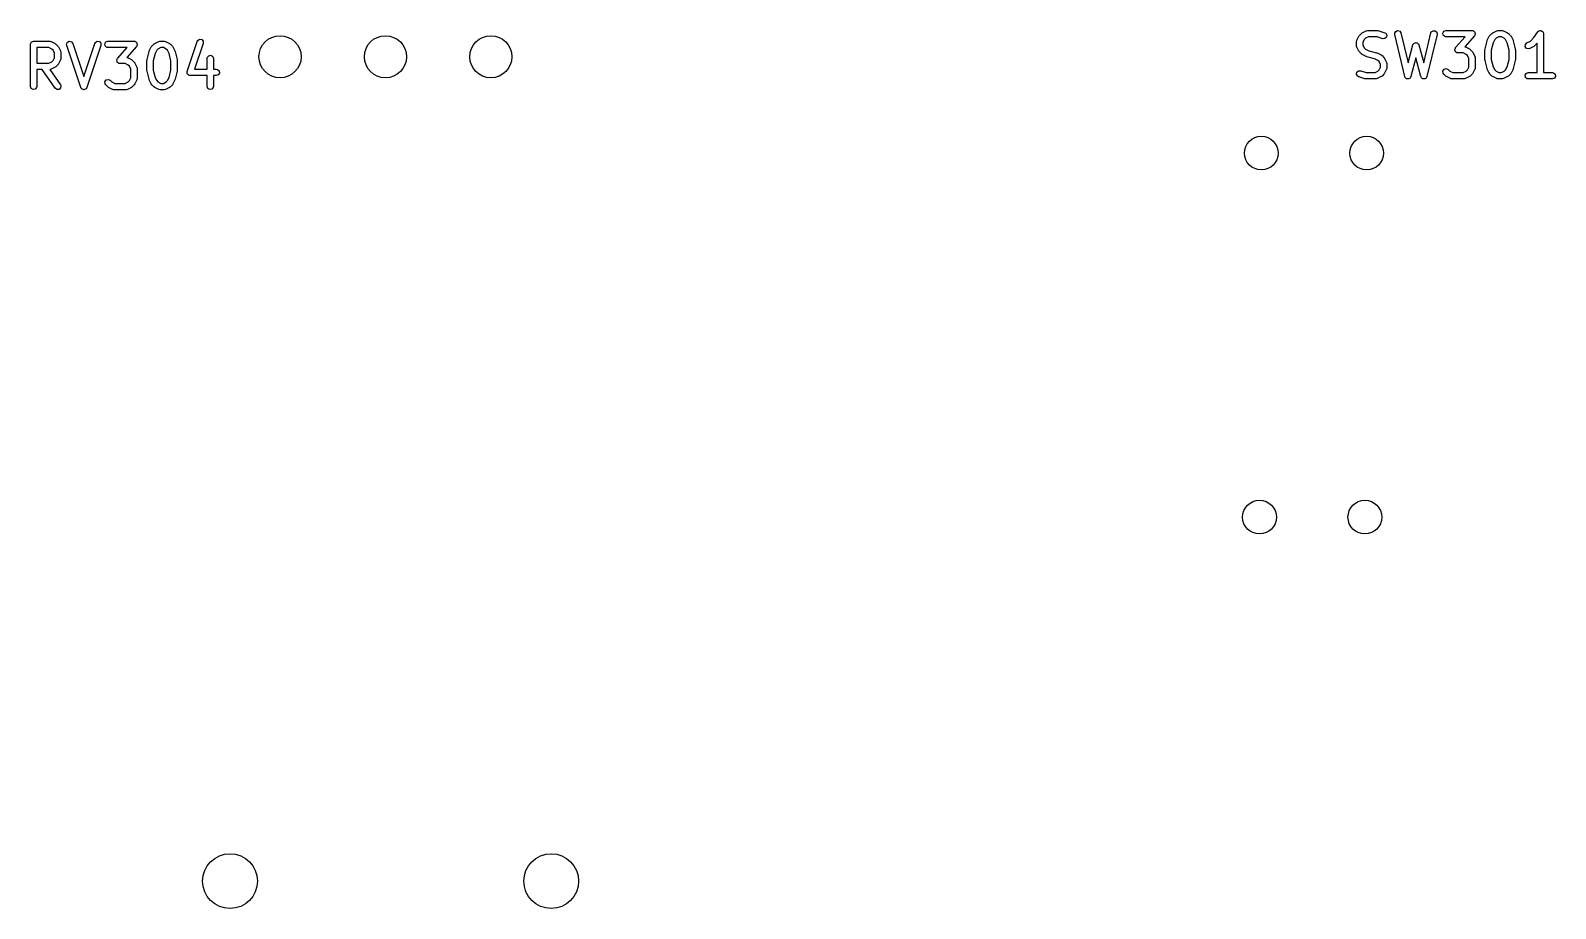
# Model space of a CAD drawing. Extents: x 63 to 233, y -146 to -43.
# Drawn here: x 195.93 to 232.11, y -121.3 to -100.47 of the extents above; entities that cross this region are included whole.
import ezdxf

# ---------------------------------------------------------------- set-up
doc = ezdxf.new("R2010")
doc.units = 0
doc.layers.add('BLACK', color=7, linetype='CONTINUOUS')

msp = doc.modelspace()

# ---------------------------------------------------------------- linework, layer by layer
at = {"layer": 'BLACK', "linetype": 'CONTINUOUS'}
for p, q in [((227.456, -100.587), (227.503, -100.539)), ((227.503, -100.539), (227.522, -100.526)), ((227.522, -100.526), (227.523, -100.525)), ((227.523, -100.525), (227.618, -100.477)), ((227.618, -100.477), (227.643, -100.47)), ((227.643, -100.47), (227.648, -100.471)), ((227.648, -100.471), (227.652, -100.469)), ((227.652, -100.469), (227.89, -100.469)), ((227.89, -100.469), (227.912, -100.473)), ((227.912, -100.473), (227.914, -100.473)), ((227.914, -100.473), (228.056, -100.521)), ((228.056, -100.521), (228.079, -100.533)), ((228.079, -100.533), (228.106, -100.577)), ((228.106, -100.577), (228.099, -100.628)), ((228.292, -100.536), (228.315, -100.49)), ((228.293, -100.562), (228.292, -100.536)), ((228.531, -101.562), (228.293, -100.562)), ((228.315, -100.49), (228.362, -100.47)), ((228.362, -100.47), (228.411, -100.484)), ((228.411, -100.484), (228.439, -100.527)), ((228.439, -100.527), (228.608, -101.238)), ((228.981, -101.238), (229.15, -100.527)), ((229.296, -100.562), (229.058, -101.562)), ((229.15, -100.527), (229.161, -100.503)), ((229.161, -100.503), (229.202, -100.473)), ((229.202, -100.473), (229.253, -100.476)), ((229.253, -100.476), (229.29, -100.511)), ((229.29, -100.511), (229.296, -100.562)), ((229.435, -100.531), (229.461, -100.487)), ((229.444, -100.582), (229.435, -100.531)), ((229.483, -100.615), (229.444, -100.582)), ((229.461, -100.487), (229.509, -100.469)), ((229.509, -100.469), (230.128, -100.469)), ((230.128, -100.469), (230.139, -100.471)), ((230.139, -100.471), (230.143, -100.471)), ((230.143, -100.471), (230.145, -100.472)), ((230.145, -100.472), (230.154, -100.474)), ((230.154, -100.474), (230.169, -100.487)), ((230.169, -100.487), (230.186, -100.497)), ((230.192, -100.575), (230.184, -100.594)), ((230.186, -100.497), (230.188, -100.503)), ((230.188, -100.503), (230.193, -100.507)), ((230.202, -100.557), (230.192, -100.575)), ((230.193, -100.507), (230.196, -100.527)), ((230.196, -100.527), (230.203, -100.546)), ((230.203, -100.546), (230.201, -100.552)), ((230.201, -100.552), (230.202, -100.557)), ((230.551, -100.587), (230.599, -100.539)), ((230.599, -100.539), (230.617, -100.526)), ((230.617, -100.526), (230.618, -100.525)), ((230.618, -100.525), (230.713, -100.477)), ((230.713, -100.477), (230.738, -100.47)), ((230.738, -100.47), (230.743, -100.471)), ((230.743, -100.471), (230.747, -100.469)), ((230.747, -100.469), (230.842, -100.469)), ((230.842, -100.469), (230.868, -100.474)), ((230.868, -100.474), (230.871, -100.477)), ((230.871, -100.477), (230.876, -100.477)), ((230.876, -100.477), (230.971, -100.525)), ((230.971, -100.525), (230.989, -100.538)), ((230.989, -100.538), (230.991, -100.539)), ((230.991, -100.539), (231.038, -100.587)), ((231.593, -100.639), (231.685, -100.503)), ((231.685, -100.503), (231.703, -100.484)), ((231.703, -100.484), (231.707, -100.483)), ((231.707, -100.483), (231.709, -100.479)), ((231.709, -100.479), (231.731, -100.476)), ((231.731, -100.476), (231.752, -100.47)), ((231.752, -100.47), (231.756, -100.471)), ((231.756, -100.471), (231.76, -100.471)), ((231.76, -100.471), (231.779, -100.481)), ((231.779, -100.481), (231.799, -100.49)), ((231.799, -100.49), (231.801, -100.494)), ((231.801, -100.494), (231.804, -100.496)), ((231.804, -100.496), (231.812, -100.517)), ((231.812, -100.517), (231.822, -100.536)), ((231.822, -100.536), (231.821, -100.54)), ((231.821, -100.54), (231.822, -100.544)), ((231.822, -100.544), (231.822, -101.469)), ((195.926, -100.798), (195.928, -100.789)), ((195.926, -101.798), (195.926, -100.798)), ((195.927, -100.785), (195.929, -100.782)), ((195.928, -100.789), (195.927, -100.785)), ((195.929, -100.782), (195.93, -100.773)), ((195.93, -100.773), (195.943, -100.758)), ((195.943, -100.758), (195.953, -100.741)), ((195.953, -100.741), (195.959, -100.739)), ((195.959, -100.739), (195.963, -100.733)), ((195.963, -100.733), (195.983, -100.73)), ((195.983, -100.73), (196.001, -100.723)), ((196.001, -100.723), (196.382, -100.723)), ((196.076, -100.873), (196.076, -101.247)), ((196.364, -100.873), (196.076, -100.873)), ((196.433, -100.908), (196.364, -100.873)), ((196.382, -100.723), (196.408, -100.728)), ((196.408, -100.728), (196.411, -100.731)), ((196.411, -100.731), (196.415, -100.731)), ((196.415, -100.731), (196.511, -100.779)), ((196.463, -100.938), (196.433, -100.908)), ((196.497, -101.007), (196.463, -100.938)), ((196.511, -100.779), (196.529, -100.792)), ((196.529, -100.792), (196.53, -100.793)), ((196.53, -100.793), (196.578, -100.841)), ((196.578, -100.841), (196.591, -100.859)), ((196.591, -100.859), (196.592, -100.86)), ((196.592, -100.86), (196.639, -100.955)), ((196.783, -100.796), (196.802, -100.749)), ((196.787, -100.822), (196.783, -100.796)), ((197.12, -101.822), (196.787, -100.822)), ((196.802, -100.749), (196.847, -100.724)), ((196.847, -100.724), (196.897, -100.734)), ((196.897, -100.734), (196.929, -100.775)), ((196.929, -100.775), (197.191, -101.561)), ((197.191, -101.561), (197.454, -100.775)), ((197.596, -100.822), (197.263, -101.822)), ((197.454, -100.775), (197.466, -100.752)), ((197.466, -100.752), (197.51, -100.725)), ((197.51, -100.725), (197.56, -100.732)), ((197.56, -100.732), (197.595, -100.771)), ((197.595, -100.771), (197.596, -100.822)), ((197.689, -100.785), (197.715, -100.741)), ((197.698, -100.836), (197.689, -100.785)), ((197.737, -100.869), (197.698, -100.836)), ((197.715, -100.741), (197.763, -100.723)), ((197.763, -100.873), (197.737, -100.869)), ((197.763, -100.723), (198.382, -100.723)), ((198.217, -100.873), (197.763, -100.873)), ((197.992, -101.13), (198.217, -100.873)), ((198.438, -100.848), (198.211, -101.108)), ((198.382, -100.723), (198.393, -100.725)), ((198.393, -100.725), (198.396, -100.725)), ((198.396, -100.725), (198.399, -100.726)), ((198.399, -100.726), (198.408, -100.728)), ((198.408, -100.728), (198.423, -100.741)), ((198.423, -100.741), (198.44, -100.751)), ((198.446, -100.829), (198.438, -100.848)), ((198.44, -100.751), (198.442, -100.757)), ((198.442, -100.757), (198.447, -100.761)), ((198.456, -100.811), (198.446, -100.829)), ((198.447, -100.761), (198.45, -100.781)), ((198.45, -100.781), (198.457, -100.8)), ((198.457, -100.8), (198.455, -100.806)), ((198.455, -100.806), (198.456, -100.811)), ((198.743, -100.955), (198.791, -100.86)), ((198.791, -100.86), (198.804, -100.842)), ((198.804, -100.842), (198.805, -100.841)), ((198.805, -100.841), (198.853, -100.793)), ((198.853, -100.793), (198.871, -100.78)), ((198.871, -100.78), (198.872, -100.779)), ((198.872, -100.779), (198.967, -100.731)), ((198.92, -100.938), (198.881, -101.015)), ((198.95, -100.908), (198.92, -100.938)), ((199.019, -100.873), (198.95, -100.908)), ((198.967, -100.731), (198.992, -100.724)), ((198.992, -100.724), (198.997, -100.725)), ((198.997, -100.725), (199.001, -100.723)), ((199.001, -100.723), (199.096, -100.723)), ((199.078, -100.873), (199.019, -100.873)), ((199.147, -100.908), (199.078, -100.873)), ((199.096, -100.723), (199.122, -100.728)), ((199.122, -100.728), (199.125, -100.731)), ((199.125, -100.731), (199.13, -100.731)), ((199.13, -100.731), (199.225, -100.779)), ((199.177, -100.938), (199.147, -100.908)), ((199.216, -101.015), (199.177, -100.938)), ((199.225, -100.779), (199.243, -100.792)), ((199.243, -100.792), (199.244, -100.793)), ((199.244, -100.793), (199.292, -100.841)), ((199.292, -100.841), (199.305, -100.859)), ((199.305, -100.859), (199.306, -100.86)), ((199.306, -100.86), (199.354, -100.955)), ((199.644, -101.441), (199.882, -100.727)), ((200.024, -100.774), (199.819, -101.39)), ((199.882, -100.727), (199.895, -100.704)), ((199.895, -100.704), (199.938, -100.677)), ((199.938, -100.677), (199.989, -100.685)), ((199.989, -100.685), (200.023, -100.723)), ((200.023, -100.723), (200.024, -100.774)), ((227.386, -100.735), (227.391, -100.709)), ((227.386, -100.83), (227.386, -100.735)), ((227.388, -100.834), (227.386, -100.83)), ((227.387, -100.839), (227.388, -100.834)), ((227.394, -100.864), (227.387, -100.839)), ((227.391, -100.709), (227.394, -100.706)), ((227.394, -100.701), (227.442, -100.606)), ((227.394, -100.706), (227.394, -100.701)), ((227.442, -100.959), (227.394, -100.864)), ((227.442, -100.606), (227.455, -100.588)), ((227.455, -100.588), (227.456, -100.587)), ((227.571, -100.684), (227.536, -100.753)), ((227.536, -100.753), (227.536, -100.812)), ((227.536, -100.812), (227.571, -100.881)), ((227.601, -100.654), (227.571, -100.684)), ((227.571, -100.881), (227.601, -100.911)), ((227.669, -100.619), (227.601, -100.654)), ((227.601, -100.911), (227.678, -100.95)), ((227.878, -100.619), (227.669, -100.619)), ((228.009, -100.663), (227.878, -100.619)), ((228.06, -100.662), (228.009, -100.663)), ((228.099, -100.628), (228.06, -100.662)), ((228.608, -101.238), (228.722, -100.811)), ((228.722, -100.811), (228.733, -100.787)), ((228.733, -100.787), (228.739, -100.783)), ((228.739, -100.783), (228.742, -100.777)), ((228.742, -100.777), (228.759, -100.769)), ((228.759, -100.769), (228.775, -100.758)), ((228.775, -100.758), (228.782, -100.758)), ((228.782, -100.758), (228.788, -100.755)), ((228.788, -100.755), (228.807, -100.76)), ((228.807, -100.76), (228.826, -100.762)), ((228.826, -100.762), (228.831, -100.767)), ((228.831, -100.767), (228.838, -100.769)), ((228.838, -100.769), (228.849, -100.785)), ((228.849, -100.785), (228.863, -100.798)), ((228.863, -100.798), (228.863, -100.805)), ((228.863, -100.805), (228.867, -100.811)), ((228.867, -100.811), (228.981, -101.238)), ((229.509, -100.619), (229.483, -100.615)), ((229.963, -100.619), (229.509, -100.619)), ((229.72, -100.924), (229.722, -100.918)), ((229.726, -100.943), (229.72, -100.924)), ((229.721, -100.912), (229.731, -100.895)), ((229.722, -100.918), (229.721, -100.912)), ((229.73, -100.963), (229.726, -100.943)), ((229.731, -100.895), (229.738, -100.876)), ((229.738, -100.876), (229.963, -100.619)), ((230.184, -100.594), (229.957, -100.854)), ((229.957, -100.854), (229.963, -100.855)), ((229.963, -100.855), (229.967, -100.858)), ((229.967, -100.858), (229.971, -100.858)), ((229.971, -100.858), (230.066, -100.906)), ((230.066, -100.906), (230.084, -100.919)), ((230.084, -100.919), (230.086, -100.92)), ((230.086, -100.92), (230.133, -100.968)), ((230.434, -100.925), (230.437, -100.911)), ((230.434, -101.163), (230.434, -100.925)), ((230.436, -100.907), (230.484, -100.717)), ((230.437, -100.911), (230.436, -100.907)), ((230.484, -100.717), (230.489, -100.705)), ((230.489, -100.701), (230.537, -100.606)), ((230.489, -100.705), (230.489, -100.701)), ((230.537, -100.606), (230.55, -100.588)), ((230.55, -100.588), (230.551, -100.587)), ((230.627, -100.761), (230.584, -100.935)), ((230.584, -100.935), (230.584, -101.154)), ((230.666, -100.684), (230.627, -100.761)), ((230.696, -100.654), (230.666, -100.684)), ((230.765, -100.619), (230.696, -100.654)), ((230.825, -100.619), (230.765, -100.619)), ((230.893, -100.654), (230.825, -100.619)), ((230.923, -100.684), (230.893, -100.654)), ((230.962, -100.761), (230.923, -100.684)), ((231.005, -100.935), (230.962, -100.761)), ((231.005, -101.154), (231.005, -100.935)), ((231.038, -100.587), (231.051, -100.605)), ((231.051, -100.605), (231.052, -100.606)), ((231.052, -100.606), (231.1, -100.701)), ((231.1, -100.701), (231.103, -100.714)), ((231.103, -100.714), (231.105, -100.717)), ((231.105, -100.717), (231.153, -100.907)), ((231.153, -100.907), (231.154, -100.922)), ((231.154, -100.922), (231.155, -100.925)), ((231.155, -100.925), (231.155, -101.163)), ((231.389, -100.851), (231.392, -100.8)), ((231.42, -100.893), (231.389, -100.851)), ((231.392, -100.8), (231.428, -100.763)), ((231.47, -100.905), (231.42, -100.893)), ((231.428, -100.763), (231.512, -100.721)), ((231.495, -100.897), (231.47, -100.905)), ((231.59, -100.85), (231.495, -100.897)), ((231.512, -100.721), (231.593, -100.639)), ((231.591, -100.848), (231.59, -100.85)), ((231.61, -100.836), (231.591, -100.848)), ((231.672, -100.773), (231.61, -100.836)), ((231.672, -101.469), (231.672, -100.773)), ((196.076, -101.247), (196.364, -101.247)), ((196.364, -101.247), (196.433, -101.213)), ((196.433, -101.213), (196.463, -101.183)), ((196.463, -101.183), (196.497, -101.114)), ((196.497, -101.114), (196.497, -101.007)), ((196.578, -101.28), (196.53, -101.328)), ((196.592, -101.26), (196.578, -101.279)), ((196.578, -101.279), (196.578, -101.28)), ((196.639, -101.165), (196.592, -101.26)), ((196.639, -100.955), (196.647, -100.98)), ((196.64, -101.161), (196.639, -101.165)), ((196.643, -101.157), (196.64, -101.161)), ((196.647, -101.132), (196.643, -101.157)), ((196.647, -100.98), (196.646, -100.985)), ((196.646, -100.985), (196.647, -100.989)), ((196.647, -100.989), (196.647, -101.132)), ((197.974, -101.178), (197.976, -101.172)), ((197.98, -101.197), (197.974, -101.178)), ((197.975, -101.166), (197.985, -101.149)), ((197.976, -101.172), (197.975, -101.166)), ((197.984, -101.217), (197.98, -101.197)), ((197.988, -101.221), (197.984, -101.217)), ((197.985, -101.149), (197.992, -101.13)), ((197.99, -101.226), (197.988, -101.221)), ((198.007, -101.237), (197.99, -101.226)), ((198.023, -101.25), (198.007, -101.237)), ((198.031, -101.251), (198.023, -101.25)), ((198.034, -101.253), (198.031, -101.251)), ((198.037, -101.252), (198.034, -101.253)), ((198.049, -101.254), (198.037, -101.252)), ((198.174, -101.254), (198.049, -101.254)), ((198.242, -101.289), (198.174, -101.254)), ((198.211, -101.108), (198.217, -101.109)), ((198.217, -101.109), (198.221, -101.112)), ((198.221, -101.112), (198.225, -101.112)), ((198.225, -101.112), (198.32, -101.16)), ((198.273, -101.319), (198.242, -101.289)), ((198.32, -101.16), (198.338, -101.173)), ((198.338, -101.173), (198.34, -101.174)), ((198.34, -101.174), (198.387, -101.222)), ((198.387, -101.222), (198.4, -101.24)), ((198.4, -101.24), (198.401, -101.241)), ((198.401, -101.241), (198.449, -101.336)), ((198.688, -101.179), (198.69, -101.165)), ((198.688, -101.417), (198.688, -101.179)), ((198.69, -101.161), (198.738, -100.971)), ((198.69, -101.165), (198.69, -101.161)), ((198.738, -100.971), (198.743, -100.959)), ((198.743, -100.959), (198.743, -100.955)), ((198.881, -101.015), (198.838, -101.189)), ((198.838, -101.189), (198.838, -101.408)), ((199.259, -101.189), (199.216, -101.015)), ((199.259, -101.408), (199.259, -101.189)), ((199.354, -100.955), (199.357, -100.968)), ((199.357, -100.968), (199.359, -100.971)), ((199.359, -100.971), (199.407, -101.161)), ((199.407, -101.161), (199.408, -101.176)), ((199.408, -101.176), (199.409, -101.179)), ((199.409, -101.179), (199.409, -101.417)), ((200.116, -101.132), (200.121, -101.106)), ((200.116, -101.39), (200.116, -101.132)), ((200.121, -101.106), (200.154, -101.067)), ((200.154, -101.067), (200.204, -101.058)), ((200.204, -101.058), (200.249, -101.084)), ((200.249, -101.084), (200.266, -101.132)), ((200.266, -101.132), (200.266, -101.39)), ((227.443, -100.96), (227.442, -100.959)), ((227.456, -100.978), (227.443, -100.96)), ((227.503, -101.026), (227.456, -100.978)), ((227.505, -101.027), (227.503, -101.026)), ((227.523, -101.04), (227.505, -101.027)), ((227.618, -101.088), (227.523, -101.04)), ((227.622, -101.088), (227.618, -101.088)), ((227.634, -101.093), (227.622, -101.088)), ((227.816, -101.139), (227.634, -101.093)), ((227.678, -100.95), (227.86, -100.995)), ((227.893, -101.177), (227.816, -101.139)), ((227.86, -100.995), (227.872, -101.001)), ((227.872, -101.001), (227.876, -101.001)), ((227.876, -101.001), (227.971, -101.049)), ((227.923, -101.208), (227.893, -101.177)), ((227.958, -101.276), (227.923, -101.208)), ((227.958, -101.336), (227.958, -101.276)), ((227.971, -101.049), (227.989, -101.062)), ((227.989, -101.062), (227.991, -101.063)), ((227.991, -101.063), (228.038, -101.11)), ((228.038, -101.11), (228.051, -101.129)), ((228.051, -101.129), (228.052, -101.13)), ((228.052, -101.13), (228.1, -101.225)), ((228.1, -101.225), (228.107, -101.25)), ((228.107, -101.25), (228.106, -101.254)), ((228.106, -101.254), (228.108, -101.259)), ((228.108, -101.259), (228.108, -101.354)), ((228.795, -101.121), (228.677, -101.564)), ((228.913, -101.564), (228.795, -101.121)), ((229.734, -100.967), (229.73, -100.963)), ((229.736, -100.972), (229.734, -100.967)), ((229.753, -100.983), (229.736, -100.972)), ((229.769, -100.996), (229.753, -100.983)), ((229.777, -100.997), (229.769, -100.996)), ((229.78, -100.999), (229.777, -100.997)), ((229.784, -100.998), (229.78, -100.999)), ((229.795, -101), (229.784, -100.998)), ((229.92, -101), (229.795, -101)), ((229.988, -101.035), (229.92, -101)), ((230.019, -101.065), (229.988, -101.035)), ((230.053, -101.134), (230.019, -101.065)), ((230.053, -101.336), (230.053, -101.134)), ((230.133, -100.968), (230.146, -100.986)), ((230.146, -100.986), (230.147, -100.987)), ((230.147, -100.987), (230.195, -101.082)), ((230.195, -101.082), (230.202, -101.107)), ((230.202, -101.107), (230.201, -101.112)), ((230.201, -101.112), (230.203, -101.116)), ((230.203, -101.116), (230.203, -101.354)), ((230.435, -101.167), (230.434, -101.163)), ((230.436, -101.182), (230.435, -101.167)), ((230.484, -101.372), (230.436, -101.182)), ((230.584, -101.154), (230.627, -101.328)), ((230.962, -101.328), (231.005, -101.154)), ((231.153, -101.182), (231.105, -101.372)), ((231.155, -101.163), (231.153, -101.178)), ((231.153, -101.178), (231.153, -101.182)), ((196.2, -101.397), (196.076, -101.397)), ((196.076, -101.397), (196.076, -101.798)), ((196.511, -101.841), (196.2, -101.397)), ((196.386, -101.396), (196.383, -101.397)), ((196.383, -101.397), (196.634, -101.755)), ((196.39, -101.397), (196.386, -101.396)), ((196.415, -101.389), (196.39, -101.397)), ((196.511, -101.342), (196.415, -101.389)), ((196.512, -101.34), (196.511, -101.342)), ((196.53, -101.328), (196.512, -101.34)), ((197.69, -101.684), (197.72, -101.642)), ((197.72, -101.642), (197.769, -101.628)), ((197.769, -101.628), (197.816, -101.65)), ((197.816, -101.65), (197.855, -101.689)), ((198.242, -101.689), (198.273, -101.659)), ((198.307, -101.388), (198.273, -101.319)), ((198.273, -101.659), (198.307, -101.59)), ((198.307, -101.59), (198.307, -101.388)), ((198.449, -101.641), (198.401, -101.737)), ((198.449, -101.336), (198.456, -101.361)), ((198.452, -101.634), (198.449, -101.637)), ((198.449, -101.637), (198.449, -101.641)), ((198.457, -101.608), (198.452, -101.634)), ((198.456, -101.361), (198.455, -101.366)), ((198.455, -101.366), (198.457, -101.37)), ((198.457, -101.37), (198.457, -101.608)), ((198.689, -101.421), (198.688, -101.417)), ((198.69, -101.436), (198.689, -101.421)), ((198.738, -101.626), (198.69, -101.436)), ((198.74, -101.629), (198.738, -101.626)), ((198.743, -101.641), (198.74, -101.629)), ((198.791, -101.737), (198.743, -101.641)), ((198.838, -101.408), (198.881, -101.582)), ((198.881, -101.582), (198.92, -101.659)), ((198.92, -101.659), (198.95, -101.689)), ((199.147, -101.689), (199.177, -101.659)), ((199.177, -101.659), (199.216, -101.582)), ((199.216, -101.582), (199.259, -101.408)), ((199.354, -101.641), (199.306, -101.737)), ((199.359, -101.626), (199.354, -101.638)), ((199.354, -101.638), (199.354, -101.641)), ((199.407, -101.436), (199.359, -101.626)), ((199.409, -101.417), (199.407, -101.432)), ((199.407, -101.432), (199.407, -101.436)), ((199.641, -101.452), (199.644, -101.447)), ((199.645, -101.472), (199.641, -101.452)), ((199.644, -101.447), (199.644, -101.441)), ((199.645, -101.493), (199.645, -101.472)), ((199.649, -101.497), (199.645, -101.493)), ((199.65, -101.503), (199.649, -101.497)), ((199.666, -101.516), (199.65, -101.503)), ((199.68, -101.531), (199.666, -101.516)), ((199.685, -101.532), (199.68, -101.531)), ((199.69, -101.536), (199.685, -101.532)), ((199.715, -101.54), (199.69, -101.536)), ((200.116, -101.54), (199.715, -101.54)), ((199.819, -101.39), (200.116, -101.39)), ((200.116, -101.798), (200.116, -101.54)), ((200.266, -101.39), (200.334, -101.39)), ((200.334, -101.54), (200.266, -101.54)), ((200.266, -101.54), (200.266, -101.798)), ((200.334, -101.39), (200.36, -101.395)), ((200.382, -101.522), (200.334, -101.54)), ((200.36, -101.395), (200.399, -101.428)), ((200.408, -101.478), (200.382, -101.522)), ((200.399, -101.428), (200.408, -101.478)), ((227.388, -101.512), (227.395, -101.461)), ((227.415, -101.556), (227.388, -101.512)), ((227.395, -101.461), (227.434, -101.427)), ((227.438, -101.568), (227.415, -101.556)), ((227.434, -101.427), (227.485, -101.426)), ((227.58, -101.616), (227.438, -101.568)), ((227.485, -101.426), (227.616, -101.469)), ((227.582, -101.615), (227.58, -101.616)), ((227.604, -101.619), (227.582, -101.615)), ((227.842, -101.619), (227.604, -101.619)), ((227.616, -101.469), (227.825, -101.469)), ((227.825, -101.469), (227.893, -101.435)), ((227.846, -101.618), (227.842, -101.619)), ((227.851, -101.619), (227.846, -101.618)), ((227.876, -101.611), (227.851, -101.619)), ((227.971, -101.564), (227.876, -101.611)), ((227.893, -101.435), (227.923, -101.405)), ((227.923, -101.405), (227.958, -101.336)), ((227.972, -101.563), (227.971, -101.564)), ((227.991, -101.55), (227.972, -101.563)), ((228.038, -101.502), (227.991, -101.55)), ((228.039, -101.501), (228.038, -101.502)), ((228.052, -101.483), (228.039, -101.501)), ((228.1, -101.387), (228.052, -101.483)), ((228.103, -101.38), (228.1, -101.383)), ((228.1, -101.383), (228.1, -101.387)), ((228.108, -101.354), (228.103, -101.38)), ((228.536, -101.568), (228.531, -101.562)), ((228.536, -101.576), (228.536, -101.568)), ((228.549, -101.589), (228.536, -101.576)), ((228.559, -101.605), (228.549, -101.589)), ((228.567, -101.607), (228.559, -101.605)), ((228.573, -101.612), (228.567, -101.607)), ((228.591, -101.614), (228.573, -101.612)), ((228.609, -101.619), (228.591, -101.614)), ((228.616, -101.616), (228.609, -101.619)), ((228.624, -101.617), (228.616, -101.616)), ((228.639, -101.606), (228.624, -101.617)), ((228.656, -101.599), (228.639, -101.606)), ((228.659, -101.592), (228.656, -101.599)), ((228.666, -101.587), (228.659, -101.592)), ((228.677, -101.564), (228.666, -101.587)), ((228.917, -101.57), (228.913, -101.564)), ((228.918, -101.578), (228.917, -101.57)), ((228.931, -101.591), (228.918, -101.578)), ((228.942, -101.606), (228.931, -101.591)), ((228.95, -101.608), (228.942, -101.606)), ((228.955, -101.613), (228.95, -101.608)), ((228.974, -101.614), (228.955, -101.613)), ((228.992, -101.619), (228.974, -101.614)), ((228.999, -101.616), (228.992, -101.619)), ((229.007, -101.616), (228.999, -101.616)), ((229.021, -101.605), (229.007, -101.616)), ((229.038, -101.597), (229.021, -101.605)), ((229.041, -101.59), (229.038, -101.597)), ((229.048, -101.586), (229.041, -101.59)), ((229.058, -101.562), (229.048, -101.586)), ((229.436, -101.43), (229.466, -101.388)), ((229.441, -101.481), (229.436, -101.43)), ((229.456, -101.502), (229.441, -101.481)), ((229.503, -101.55), (229.456, -101.502)), ((229.466, -101.388), (229.515, -101.374)), ((229.505, -101.55), (229.503, -101.55)), ((229.523, -101.564), (229.505, -101.55)), ((229.515, -101.374), (229.562, -101.396)), ((229.618, -101.611), (229.523, -101.564)), ((229.562, -101.396), (229.601, -101.435)), ((229.601, -101.435), (229.669, -101.469)), ((229.623, -101.612), (229.618, -101.611)), ((229.626, -101.615), (229.623, -101.612)), ((229.652, -101.619), (229.626, -101.615)), ((229.937, -101.619), (229.652, -101.619)), ((229.669, -101.469), (229.92, -101.469)), ((229.92, -101.469), (229.988, -101.435)), ((229.942, -101.618), (229.937, -101.619)), ((229.946, -101.619), (229.942, -101.618)), ((229.971, -101.611), (229.946, -101.619)), ((230.066, -101.564), (229.971, -101.611)), ((229.988, -101.435), (230.019, -101.405)), ((230.019, -101.405), (230.053, -101.336)), ((230.067, -101.563), (230.066, -101.564)), ((230.086, -101.55), (230.067, -101.563)), ((230.133, -101.502), (230.086, -101.55)), ((230.134, -101.501), (230.133, -101.502)), ((230.147, -101.483), (230.134, -101.501)), ((230.195, -101.387), (230.147, -101.483)), ((230.196, -101.383), (230.195, -101.387)), ((230.198, -101.38), (230.196, -101.383)), ((230.203, -101.354), (230.198, -101.38)), ((230.486, -101.375), (230.484, -101.372)), ((230.489, -101.387), (230.486, -101.375)), ((230.537, -101.483), (230.489, -101.387)), ((230.538, -101.484), (230.537, -101.483)), ((230.551, -101.502), (230.538, -101.484)), ((230.599, -101.55), (230.551, -101.502)), ((230.6, -101.55), (230.599, -101.55)), ((230.618, -101.564), (230.6, -101.55)), ((230.713, -101.611), (230.618, -101.564)), ((230.627, -101.328), (230.666, -101.405)), ((230.666, -101.405), (230.696, -101.435)), ((230.696, -101.435), (230.765, -101.469)), ((230.718, -101.612), (230.713, -101.611)), ((230.721, -101.615), (230.718, -101.612)), ((230.747, -101.619), (230.721, -101.615)), ((230.842, -101.619), (230.747, -101.619)), ((230.765, -101.469), (230.825, -101.469)), ((230.825, -101.469), (230.893, -101.435)), ((230.846, -101.618), (230.842, -101.619)), ((230.851, -101.619), (230.846, -101.618)), ((230.876, -101.611), (230.851, -101.619)), ((230.971, -101.564), (230.876, -101.611)), ((230.893, -101.435), (230.923, -101.405)), ((230.923, -101.405), (230.962, -101.328)), ((230.972, -101.563), (230.971, -101.564)), ((230.991, -101.55), (230.972, -101.563)), ((231.038, -101.502), (230.991, -101.55)), ((231.039, -101.501), (231.038, -101.502)), ((231.052, -101.483), (231.039, -101.501)), ((231.1, -101.387), (231.052, -101.483)), ((231.105, -101.372), (231.1, -101.384)), ((231.1, -101.384), (231.1, -101.387)), ((231.387, -101.531), (231.413, -101.487)), ((231.396, -101.582), (231.387, -101.531)), ((231.436, -101.615), (231.396, -101.582)), ((231.413, -101.487), (231.461, -101.469)), ((231.461, -101.619), (231.436, -101.615)), ((231.461, -101.469), (231.672, -101.469)), ((232.033, -101.619), (231.461, -101.619)), ((231.822, -101.469), (232.033, -101.469)), ((232.033, -101.469), (232.058, -101.474)), ((232.081, -101.602), (232.033, -101.619)), ((232.058, -101.474), (232.098, -101.507)), ((232.107, -101.557), (232.081, -101.602)), ((232.098, -101.507), (232.107, -101.557)), ((195.943, -101.847), (195.926, -101.798)), ((195.988, -101.872), (195.943, -101.847)), ((196.038, -101.863), (195.988, -101.872)), ((196.071, -101.824), (196.038, -101.863)), ((196.076, -101.798), (196.071, -101.824)), ((196.553, -101.871), (196.511, -101.841)), ((196.604, -101.866), (196.553, -101.871)), ((196.64, -101.83), (196.604, -101.866)), ((196.634, -101.755), (196.645, -101.779)), ((196.645, -101.779), (196.64, -101.83)), ((197.122, -101.824), (197.12, -101.822)), ((197.122, -101.826), (197.122, -101.824)), ((197.137, -101.844), (197.122, -101.826)), ((197.152, -101.862), (197.137, -101.844)), ((197.154, -101.863), (197.152, -101.862)), ((197.156, -101.864), (197.154, -101.863)), ((197.179, -101.868), (197.156, -101.864)), ((197.202, -101.873), (197.179, -101.868)), ((197.204, -101.872), (197.202, -101.873)), ((197.206, -101.872), (197.204, -101.872)), ((197.227, -101.859), (197.206, -101.872)), ((197.248, -101.848), (197.227, -101.859)), ((197.25, -101.845), (197.248, -101.846)), ((197.248, -101.846), (197.248, -101.848)), ((197.263, -101.822), (197.25, -101.845)), ((197.695, -101.735), (197.69, -101.684)), ((197.71, -101.756), (197.695, -101.735)), ((197.757, -101.804), (197.71, -101.756)), ((197.759, -101.804), (197.757, -101.804)), ((197.777, -101.818), (197.759, -101.804)), ((197.872, -101.865), (197.777, -101.818)), ((197.855, -101.689), (197.923, -101.723)), ((197.877, -101.866), (197.872, -101.865)), ((197.88, -101.869), (197.877, -101.866)), ((197.906, -101.873), (197.88, -101.869)), ((198.191, -101.873), (197.906, -101.873)), ((197.923, -101.723), (198.174, -101.723)), ((198.174, -101.723), (198.242, -101.689)), ((198.196, -101.872), (198.191, -101.873)), ((198.2, -101.873), (198.196, -101.872)), ((198.225, -101.865), (198.2, -101.873)), ((198.32, -101.818), (198.225, -101.865)), ((198.321, -101.817), (198.32, -101.818)), ((198.34, -101.804), (198.321, -101.817)), ((198.387, -101.756), (198.34, -101.804)), ((198.388, -101.755), (198.387, -101.756)), ((198.401, -101.737), (198.388, -101.755)), ((198.792, -101.738), (198.791, -101.737)), ((198.805, -101.756), (198.792, -101.738)), ((198.853, -101.804), (198.805, -101.756)), ((198.854, -101.804), (198.853, -101.804)), ((198.872, -101.818), (198.854, -101.804)), ((198.967, -101.865), (198.872, -101.818)), ((198.95, -101.689), (199.019, -101.723)), ((198.972, -101.866), (198.967, -101.865)), ((198.975, -101.869), (198.972, -101.866)), ((199.001, -101.873), (198.975, -101.869)), ((199.096, -101.873), (199.001, -101.873)), ((199.019, -101.723), (199.078, -101.723)), ((199.078, -101.723), (199.147, -101.689)), ((199.1, -101.872), (199.096, -101.873)), ((199.105, -101.873), (199.1, -101.872)), ((199.13, -101.865), (199.105, -101.873)), ((199.225, -101.818), (199.13, -101.865)), ((199.226, -101.817), (199.225, -101.818)), ((199.244, -101.804), (199.226, -101.817)), ((199.292, -101.756), (199.244, -101.804)), ((199.293, -101.755), (199.292, -101.756)), ((199.306, -101.737), (199.293, -101.755)), ((200.134, -101.847), (200.116, -101.798)), ((200.178, -101.872), (200.134, -101.847)), ((200.229, -101.863), (200.178, -101.872)), ((200.262, -101.824), (200.229, -101.863)), ((200.266, -101.798), (200.262, -101.824))]:
    msp.add_line(p, q, dxfattribs=at)
at = {"layer": 'BLACK'}
for centre, radius in [((201.847, -101.092), 0.5), ((204.347, -101.092), 0.5), ((206.847, -101.092), 0.5), ((225.127, -103.378), 0.4), ((227.627, -103.378), 0.4), ((225.084, -112.014), 0.4), ((227.584, -112.014), 0.4), ((200.66, -120.65), 0.65), ((208.28, -120.65), 0.65)]:
    msp.add_circle(centre, radius, dxfattribs=at)

doc.saveas('drawing.dxf')
